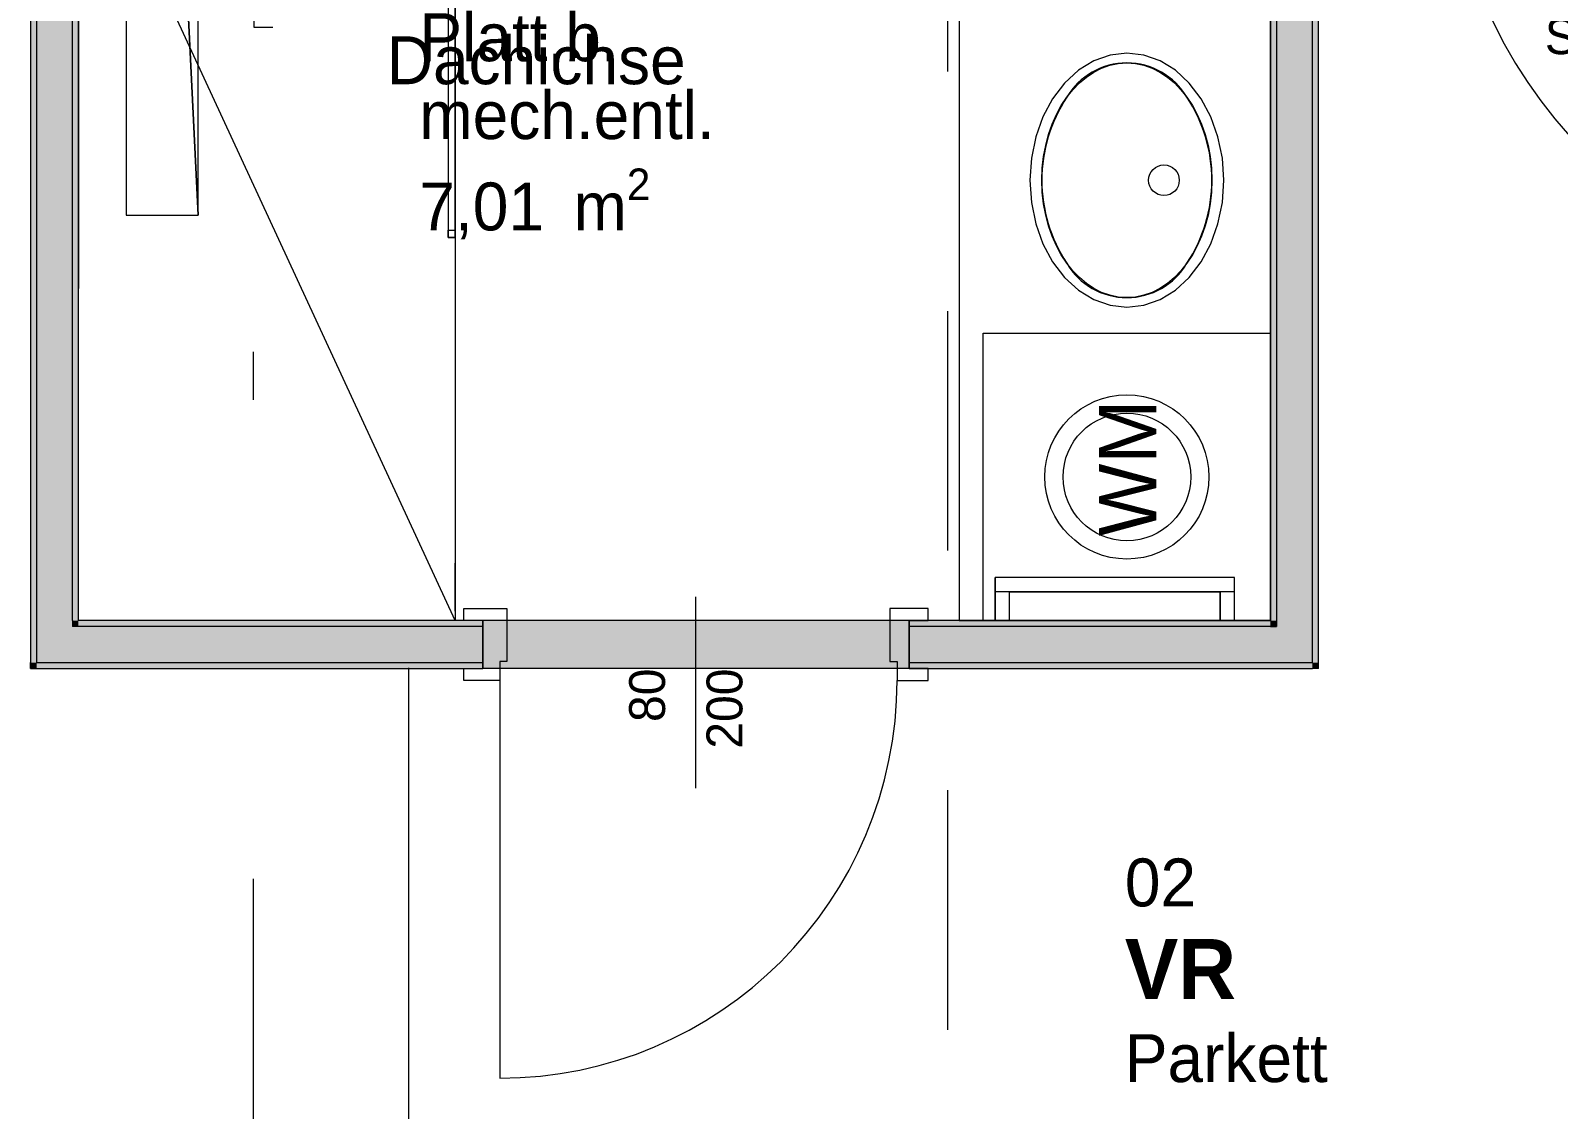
# Model space of a CAD drawing. Header units: metres. Extents: x -4 to 206, y -18 to 45.
# Drawn here: x 35.835 to 39.026, y -6.685 to -4.433 of the extents above; entities that cross this region are included whole.
import ezdxf

# ---------------------------------------------------------------- set-up
doc = ezdxf.new("R2010")
doc.units = ezdxf.units.M
doc.header["$MEASUREMENT"] = 0
for name, pattern in [('Achse', [0.004, 0.002, -0.001, 0, -0.001]), ('Grenzlinie', [0.008, 0.003, -0.005]), ('Schnittlinie', [0.006, 0.003, -0.0015, 0, -0.0015]), ('Untersicht', [0.001, 0.0005, -0.0005])]:
    doc.linetypes.add(name, pattern=pattern)
for name, color, linetype in [('2._1.DG PP STG2_5_000 Achsraster', 7, 'Continuous'), ('2._1.DG PP STG2_5_110 Wand Aussen', 7, 'Continuous'), ('2._1.DG PP STG2_5_130 Wand Innen', 7, 'Continuous'), ('2._1.DG PP STG2_5_230 Decke abgehaengt', 7, 'Continuous'), ('2._1.DG PP STG2_5_270 Deckendurchbruchsymbol', 7, 'Continuous'), ('2._1.DG PP STG2_5_540 Sanitäreinrichtung', 7, 'Continuous'), ('2._1.DG PP STG2_5_810 Raum', 7, 'Continuous'), ('2._1.DG PP STG2_5_815 Raumbegrenzung', 7, 'Continuous'), ('2._1.DG PP STG2_5_851 Marker Schnitt', 7, 'Continuous'), ('2._1.DG PP STG2_5_870 Dokumentation allgemein', 7, 'Continuous')]:
    doc.layers.add(name, color=color, linetype=linetype)
doc.styles.add('ERSTELLTER_STIL_2', font='')
doc.styles.add('ERSTELLTER_STIL_6', font='')
doc.styles.add('ERSTELLTER_STIL_7', font='')
doc.styles.get('ERSTELLTER_STIL_2').set_extended_font_data('Eurostile')
doc.styles.get('ERSTELLTER_STIL_6').set_extended_font_data('Eurostile', bold=True)
doc.styles.get('ERSTELLTER_STIL_7').set_extended_font_data('Muli')
doc.linetypes.add('Grenze Grundstück', pattern='A,0,[1,415_260415_PP_VA_1_5 2 St1.Shx,S=0.00031746,R=0,X=0,Y=0],-0.04,0', length=0.04)

msp = doc.modelspace()

# ---------------------------------------------------------------- hatches: boundary and pattern name
at = {"layer": '2._1.DG PP STG2_5_130 Wand Innen', "linetype": 'Continuous', "lineweight": 13, "true_color": 0xfb02fe}
for points in [[(35.835, -3.8523), (35.835, -5.7523), (35.8475, -5.7523), (35.8475, -3.8554), (35.845, -3.8523)], [(35.935, -5.6648), (35.935, -3.9648), (35.9225, -3.9648), (35.9225, -5.6648)], [(38.4375, -5.6648), (38.4375, -4.1037), (38.425, -4.1037), (38.425, -5.6648)], [(38.525, -5.7523), (38.525, -4.1037), (38.5125, -4.1037), (38.5125, -5.7523)], [(35.9225, -5.6648), (35.9225, -5.6773), (35.935, -5.6648)], [(35.935, -5.6648), (35.9225, -5.6773), (35.935, -5.6773)], [(35.935, -5.6648), (35.935, -5.6773), (36.78, -5.6773), (36.78, -5.6648)], [(37.67, -5.6773), (38.425, -5.6773), (38.425, -5.6648), (37.67, -5.6648)], [(38.425, -5.6773), (38.4375, -5.6773), (38.425, -5.6648)], [(38.4375, -5.6648), (38.425, -5.6648), (38.4375, -5.6773)], [(35.8475, -5.7523), (35.835, -5.7523), (35.835, -5.7648)], [(35.8475, -5.7523), (35.835, -5.7648), (35.8475, -5.7648)], [(35.8475, -5.7523), (35.8475, -5.7648), (36.78, -5.7648), (36.78, -5.7523)], [(38.5125, -5.7523), (37.67, -5.7523), (37.67, -5.7648), (38.5125, -5.7648)], [(38.5125, -5.7648), (38.525, -5.7648), (38.5125, -5.7523)], [(38.525, -5.7523), (38.5125, -5.7523), (38.525, -5.7648)]]:
    msp.add_hatch(color=6, dxfattribs=at).paths.add_polyline_path(points)
at = {"layer": '2._1.DG PP STG2_5_130 Wand Innen', "linetype": 'Continuous', "lineweight": 13, "true_color": 0xffaa00}
for points in [[(35.9225, -5.6773), (35.9225, -3.9523), (35.8475, -3.9523), (35.8475, -5.6773)], [(38.5125, -5.6773), (38.5125, -4.1037), (38.4375, -4.1037), (38.4375, -5.6773)], [(35.8475, -5.6773), (35.8475, -5.7523), (35.9225, -5.6773)], [(35.9225, -5.6773), (35.8475, -5.7523), (35.9225, -5.7523)], [(35.9225, -5.6773), (35.9225, -5.7523), (36.78, -5.7523), (36.78, -5.6773)], [(38.4375, -5.6773), (37.67, -5.6773), (37.67, -5.7523), (38.4375, -5.7523)], [(38.4375, -5.7523), (38.5125, -5.7523), (38.4375, -5.6773)], [(38.5125, -5.6773), (38.4375, -5.6773), (38.5125, -5.7523)]]:
    msp.add_hatch(color=40, dxfattribs=at).paths.add_polyline_path(points)
at = {"layer": '2._1.DG PP STG2_5_130 Wand Innen', "linetype": 'Continuous', "lineweight": 0, "true_color": 0xffffff}
msp.add_hatch(color=7, dxfattribs=at).paths.add_polyline_path([(36.78, -5.6648), (36.78, -5.7648), (37.67, -5.7648), (37.67, -5.6648)])

# ---------------------------------------------------------------- linework, layer by layer
at = {"layer": '2._1.DG PP STG2_5_000 Achsraster', "color": 5, "linetype": 'Achse', "lineweight": 0, "ltscale": 1000}
msp.add_line((36.3, 1.9963), (36.3, -16.0037), dxfattribs=at)
at = {"layer": '2._1.DG PP STG2_5_110 Wand Aussen', "color": 7, "linetype": 'Continuous', "lineweight": 13, "ltscale": 1000}
msp.add_arc((39.775, -3.9937), 0.98, 180, 270, dxfattribs=at)
at = {"layer": '2._1.DG PP STG2_5_130 Wand Innen', "color": 7, "linetype": 'Continuous', "lineweight": 18, "ltscale": 1000}
for p, q in [((35.8475, -3.9523), (35.8475, -5.6773)), ((35.9225, -5.6648), (35.9225, -3.9648)), ((38.4375, -4.1037), (38.4375, -5.6773)), ((38.5125, -5.6773), (38.5125, -4.1037)), ((35.8475, -5.6773), (35.8475, -5.7523)), ((35.8475, -5.6773), (35.8475, -5.7523)), ((35.9225, -5.6648), (35.9225, -5.6773)), ((35.9225, -5.6648), (35.9225, -5.6773)), ((36.78, -5.6773), (35.9225, -5.6773)), ((36.78, -5.6648), (36.78, -5.6773)), ((36.78, -5.6648), (36.78, -5.6773)), ((36.78, -5.6648), (36.78, -5.6773)), ((36.78, -5.6773), (36.78, -5.7523)), ((36.78, -5.6773), (36.78, -5.7523)), ((36.78, -5.6773), (36.78, -5.7523)), ((37.67, -5.6648), (37.67, -5.6773)), ((37.67, -5.6648), (37.67, -5.6773)), ((37.67, -5.6648), (37.67, -5.6773)), ((38.425, -5.6773), (37.67, -5.6773)), ((37.67, -5.6773), (37.67, -5.7523)), ((37.67, -5.6773), (37.67, -5.7523)), ((37.67, -5.6773), (37.67, -5.7523)), ((38.425, -5.6773), (38.4375, -5.6773)), ((38.425, -5.6773), (38.4375, -5.6773)), ((38.5125, -5.7523), (38.5125, -5.6773)), ((35.8475, -5.7523), (35.9225, -5.7523)), ((35.9225, -5.7523), (36.78, -5.7523)), ((36.78, -5.7523), (36.78, -5.7648)), ((36.78, -5.7523), (36.78, -5.7648)), ((36.78, -5.7523), (36.78, -5.7648)), ((37.67, -5.7523), (38.4375, -5.7523)), ((37.67, -5.7523), (37.67, -5.7648)), ((37.67, -5.7523), (37.67, -5.7648)), ((37.67, -5.7523), (37.67, -5.7648)), ((38.4375, -5.7523), (38.5125, -5.7523)), ((38.4375, -5.7523), (38.5125, -5.7523))]:
    msp.add_line(p, q, dxfattribs=at)
at = {"layer": '2._1.DG PP STG2_5_130 Wand Innen', "color": 7, "linetype": 'Continuous', "lineweight": 13, "ltscale": 1000}
for p, q in [((37.225, -6.0148), (37.225, -5.6148)), ((36.74, -5.6648), (36.74, -5.6398)), ((36.74, -5.6398), (36.83, -5.6398)), ((36.83, -5.6398), (36.83, -5.7498)), ((37.63, -5.6398), (37.63, -5.7498)), ((37.71, -5.6398), (37.63, -5.6398)), ((37.71, -5.6648), (37.71, -5.6398)), ((36.78, -5.6648), (36.74, -5.6648)), ((36.78, -5.7648), (36.78, -5.6648)), ((37.67, -5.7648), (37.67, -5.6648)), ((37.67, -5.6648), (37.71, -5.6648)), ((36.74, -5.7898), (36.74, -5.7648)), ((36.74, -5.7648), (36.78, -5.7648)), ((36.83, -5.7498), (36.815, -5.7498)), ((36.815, -5.7498), (36.815, -5.7898)), ((37.63, -5.7498), (37.645, -5.7498)), ((37.645, -5.7498), (37.645, -5.7898)), ((37.71, -5.7648), (37.67, -5.7648)), ((37.71, -5.7898), (37.71, -5.7648)), ((36.815, -5.7898), (36.74, -5.7898)), ((36.815, -5.7898), (36.815, -6.6198)), ((37.645, -5.7898), (37.71, -5.7898))]:
    msp.add_line(p, q, dxfattribs=at)
at = {"layer": '2._1.DG PP STG2_5_130 Wand Innen', "color": 8, "linetype": 'Schnittlinie', "lineweight": 13, "ltscale": 1000}
for p, q in [((37.67, -5.6648), (36.78, -5.6648)), ((37.67, -5.7648), (36.78, -5.7648))]:
    msp.add_line(p, q, dxfattribs=at)
at = {"layer": '2._1.DG PP STG2_5_130 Wand Innen', "color": 7, "linetype": 'Continuous', "lineweight": 18, "ltscale": 1000, "flags": 128}
for points in [[(35.835, -3.8523), (35.835, -5.7523)], [(35.935, -5.6648), (35.935, -3.9648)], [(38.425, -4.1037), (38.425, -5.6648)], [(38.525, -5.7648), (38.525, -4.1037)], [(36.78, -5.6648), (35.935, -5.6648)], [(38.425, -5.6648), (37.67, -5.6648)], [(35.835, -5.7648), (35.835, -5.7523)], [(35.835, -5.7648), (36.78, -5.7648)], [(37.67, -5.7648), (38.5125, -5.7648)], [(38.525, -5.7648), (38.5125, -5.7648)]]:
    msp.add_lwpolyline(points, dxfattribs=at)
at = {"layer": '2._1.DG PP STG2_5_130 Wand Innen', "color": 7, "linetype": 'Continuous', "lineweight": 13, "ltscale": 1000}
msp.add_arc((36.815, -5.7898), 0.83, 270, 0, dxfattribs=at)
at = {"layer": '2._1.DG PP STG2_5_230 Decke abgehaengt', "color": 8, "linetype": 'Schnittlinie', "lineweight": 13, "ltscale": 1000}
msp.add_line((36.7223, -5.6648), (35.935, -3.9648), dxfattribs=at)
at = {"layer": '2._1.DG PP STG2_5_230 Decke abgehaengt', "color": 8, "linetype": 'Schnittlinie', "lineweight": 13, "ltscale": 1000, "flags": 128}
msp.add_lwpolyline([(36.3019, -2.5387), (35.835, -2.5387), (35.835, -3.8398), (35.935, -3.8398), (35.935, -5.6648), (36.7223, -5.6648), (36.7223, -4.4265), (36.3019, -4.4265)], close=True, dxfattribs=at)
at = {"layer": '2._1.DG PP STG2_5_270 Deckendurchbruchsymbol', "color": 1, "linetype": 'Continuous', "lineweight": 0, "ltscale": 1000, "flags": 128}
for points in [[(36.0543, -2.1565), (36.035, -2.0257), (36.035, -4.8187), (36.185, -4.8187)], [(36.185, -4.8187), (36.185, -2.0257), (36.035, -2.0257), (36.0543, -2.1565)]]:
    msp.add_lwpolyline(points, close=True, dxfattribs=at)
at = {"layer": '2._1.DG PP STG2_5_540 Sanitäreinrichtung', "color": 150, "linetype": 'Grenzlinie', "lineweight": 13, "ltscale": 1000, "true_color": 0x0f7ffe}
for p, q in [((36.7073, -4.8648), (36.7073, -4.8498)), ((36.7073, -4.8498), (36.7223, -4.8498)), ((36.7223, -4.8498), (36.7223, -4.8648)), ((36.7223, -4.8648), (36.7073, -4.8648)), ((37.85, -5.6648), (37.85, -5.5748)), ((38.35, -5.5748), (37.85, -5.5748)), ((38.35, -5.6648), (38.35, -5.5748)), ((38.35, -5.6048), (37.85, -5.6048)), ((37.88, -5.6648), (37.88, -5.6048)), ((38.32, -5.6648), (38.32, -5.6048)), ((37.88, -5.6648), (37.85, -5.6648)), ((38.35, -5.6648), (38.32, -5.6648))]:
    msp.add_line(p, q, dxfattribs=at)
at = {"layer": '2._1.DG PP STG2_5_540 Sanitäreinrichtung', "color": 150, "linetype": 'Continuous', "lineweight": 13, "ltscale": 1000, "true_color": 0x0f7ffe, "flags": 128}
for points in [[(35.935, -5.6648), (35.935, -3.9648), (36.7223, -3.9648), (36.7223, -5.6648)], [(37.775, -3.9648), (37.775, -5.6648), (38.425, -5.6648), (38.425, -3.9648)], [(38.425, -5.6648), (37.825, -5.6648), (37.825, -5.0648), (38.425, -5.0648)]]:
    msp.add_lwpolyline(points, close=True, dxfattribs=at)
at = {"layer": '2._1.DG PP STG2_5_540 Sanitäreinrichtung', "color": 150, "linetype": 'Grenzlinie', "lineweight": 13, "ltscale": 1000, "true_color": 0x0f7ffe, "flags": 128}
for points in [[(36.7073, -3.9648), (36.7073, -3.9798), (36.7073, -4.8498), (36.7073, -4.8648), (36.7223, -4.8648), (36.7223, -4.8498), (36.7223, -3.9798), (36.7223, -3.9648)], [(38.35, -5.6648), (38.35, -5.5748), (37.85, -5.5748), (37.85, -5.6648), (37.88, -5.6648), (37.88, -5.6048), (38.32, -5.6048), (38.32, -5.6648)]]:
    msp.add_lwpolyline(points, close=True, dxfattribs=at)
at = {"layer": '2._1.DG PP STG2_5_540 Sanitäreinrichtung', "color": 150, "linetype": 'Grenze Grundstück', "lineweight": 13, "ltscale": 1000, "true_color": 0x0f7ffe, "flags": 128}
msp.add_lwpolyline([(38.3275, -4.7456), (38.3245, -4.6996), (38.3153, -4.655), (38.3004, -4.6131), (38.2802, -4.5753), (38.2552, -4.5426), (38.2263, -4.5161), (38.1943, -4.4966), (38.1602, -4.4847), (38.125, -4.4806), (38.0899, -4.4847), (38.0558, -4.4966), (38.0238, -4.5161), (37.9949, -4.5426), (37.9699, -4.5753), (37.9497, -4.6131), (37.9347, -4.655), (37.9256, -4.6996), (37.9225, -4.7456), (37.9256, -4.7917), (37.9347, -4.8363), (37.9497, -4.8781), (37.9699, -4.916), (37.9949, -4.9486), (38.0238, -4.9751), (38.0558, -4.9947), (38.0899, -5.0066), (38.125, -5.0106), (38.1602, -5.0066), (38.1943, -4.9947), (38.2263, -4.9751), (38.2552, -4.9486), (38.2802, -4.916), (38.3004, -4.8781), (38.3153, -4.8363), (38.3245, -4.7917)], close=True, dxfattribs=at)
at = {"layer": '2._1.DG PP STG2_5_540 Sanitäreinrichtung', "color": 150, "linetype": 'Continuous', "lineweight": 13, "ltscale": 1000, "true_color": 0x0f7ffe, "flags": 128}
msp.add_lwpolyline([(38.3025, -4.7456, 0.146813), (38.2505, -4.5724, 0.265687), (38.125, -4.5006, 0.265687), (37.9995, -4.5724, 0.146813), (37.9475, -4.7456, 0.146813), (37.9995, -4.9189, 0.265687), (38.125, -4.9906, 0.265687), (38.2505, -4.9189, 0.146813)], format="xyb", close=True, dxfattribs=at)
at = {"layer": '2._1.DG PP STG2_5_540 Sanitäreinrichtung', "color": 150, "linetype": 'Continuous', "lineweight": 13, "ltscale": 1000, "true_color": 0x0f7ffe}
for centre, radius in [((38.2025, -4.7456), 0.032), ((38.125, -5.3648), 0.1714), ((38.125, -5.3648), 0.1333)]:
    msp.add_circle(centre, radius, dxfattribs=at)
msp.add_ellipse((38.125, -4.7456), major_axis=(0, 0.245), ratio=0.72449, dxfattribs=at)
at = {"layer": '2._1.DG PP STG2_5_815 Raumbegrenzung', "color": 8, "linetype": 'Schnittlinie', "lineweight": 13, "ltscale": 1000, "flags": 128}
for points in [[(38.425, -5.6648), (38.425, -2.3337), (36.725, -2.3337), (36.2808, -2.3337)], [(36.725, -7.0837), (36.625, -7.0837), (36.625, -5.7631)]]:
    msp.add_lwpolyline(points, dxfattribs=at)
at = {"layer": '2._1.DG PP STG2_5_851 Marker Schnitt', "color": 7, "linetype": 'Untersicht', "lineweight": 13, "ltscale": 1000}
msp.add_line((37.75, -0.0187), (37.75, -15.6487), dxfattribs=at)

# ---------------------------------------------------------------- texts
at = {"layer": '2._1.DG PP STG2_5_110 Wand Aussen', "color": 7, "linetype": 'Continuous', "lineweight": 13, "insert": (39.5472, -4.4963), "char_height": 0.075, "attachment_point": 9, "style": 'ERSTELLTER_STIL_2'}
msp.add_mtext('\\A1;{\\pqr;\\pt0;\\fEurostile|b0|i0|c0|p0;\\W1.000000;STUK +7,73}', dxfattribs=at)
at = {"layer": '2._1.DG PP STG2_5_130 Wand Innen', "color": 7, "linetype": 'Continuous', "lineweight": 13, "char_height": 0.075, "attachment_point": 9, "rotation": 90, "style": 'ERSTELLTER_STIL_2'}
for s, insert in [('\\A1;{\\pqr;\\pt0;\\fEurostile|b0|i0|c0|p0;\\W1.000000;80}', (37.1614, -5.7648)), ('\\A1;{\\pqr;\\pt0;\\fEurostile|b0|i0|c0|p0;\\W1.000000;200}', (37.323, -5.7648))]:
    msp.add_mtext(s, dxfattribs=dict(at, insert=insert))
at = {"layer": '2._1.DG PP STG2_5_540 Sanitäreinrichtung', "color": 150, "linetype": 'Continuous', "lineweight": 13, "true_color": 0x0f7ffe, "insert": (38.1267, -5.2034), "char_height": 0.12, "attachment_point": 6, "rotation": 90, "style": 'ERSTELLTER_STIL_7'}
msp.add_mtext('\\A1;{\\pqr;\\fMuli|b0|i0|c0|p0;\\W1.000000;WM}', dxfattribs=at)
at = {"layer": '2._1.DG PP STG2_5_810 Raum', "color": 7, "linetype": 'Continuous', "lineweight": 13, "attachment_point": 1}
for s, insert, char_height, style in [('\\A1;{\\pql;\\pt0;\\fEurostile|b0|i0|c0|p0;\\W1.000000;Platt.b.}', (36.6472, -4.3971), 0.1, 'ERSTELLTER_STIL_2'), ('\\A1;{\\pql;\\pt0;\\fEurostile|b0|i0|c0|p0;\\W1.000000;mech.entl.}', (36.6472, -4.5596), 0.1, 'ERSTELLTER_STIL_2'), ('\\A1;{\\pql;\\pt0,0.05;\\fEurostile|b0|i0|c0|p0;\\W1.000000;7,01\\fEurostile|b0|i0|c0|p0;\\W1.000000;\\A1{\\H.66x;\\S^  ;}\\fEurostile|b0|i0|c0|p0;\\W1.000000; m\\fEurostile|b0|i0|c0|p0;\\W1.000000;\\A1{\\H.66x;\\S2^  ;}}', (36.6472, -4.7211), 0.1, 'ERSTELLTER_STIL_2'), ('\\A1;{\\pql;\\pt0;\\fEurostile|b0|i0|c0|p0;\\W1.000000;02}', (38.1208, -6.1613), 0.1, 'ERSTELLTER_STIL_2'), ('\\A1;{\\pql;\\pt0;\\fEurostile|b1|i0|c0|p0;\\W1.000000;VR}', (38.1208, -6.3295), 0.125, 'ERSTELLTER_STIL_6'), ('\\A1;{\\pql;\\pt0;\\fEurostile|b0|i0|c0|p0;\\W1.000000;Parkett}', (38.1208, -6.528), 0.1, 'ERSTELLTER_STIL_2')]:
    msp.add_mtext(s, dxfattribs=dict(at, insert=insert, char_height=char_height, style=style))
at = {"layer": '2._1.DG PP STG2_5_870 Dokumentation allgemein', "color": 7, "linetype": 'Continuous', "lineweight": 13, "insert": (36.5791, -4.4958), "char_height": 0.1, "attachment_point": 4, "style": 'ERSTELLTER_STIL_2'}
msp.add_mtext('\\A1;{\\pql;\\fEurostile|b0|i0|c0|p0;\\W1.000000;Dachichse}', dxfattribs=at)

doc.saveas('drawing.dxf')
